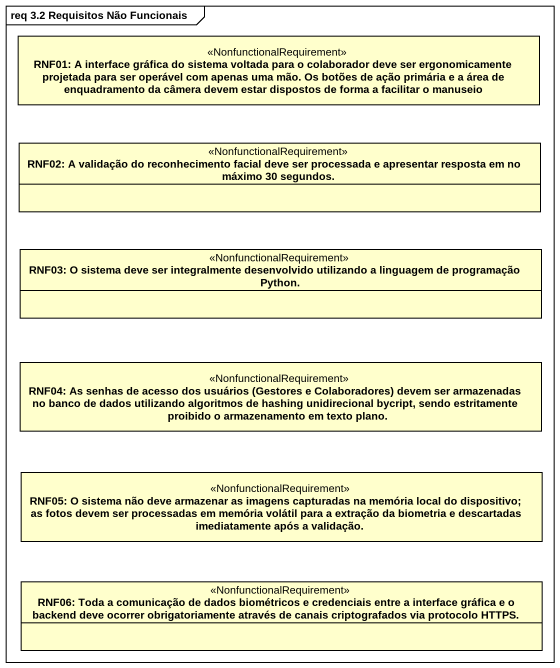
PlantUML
@startuml
mainframe req 3.2 Requisitos Não Funcionais
hide circle
hide empty members
class "RNF01: A interface gráfica do sistema voltada para o colaborador deve ser ergonomicamente projetada para ser operável com apenas uma mão. Os botões de ação primária e a área de enquadramento da câmera devem estar dispostos de forma a facilitar o manuseio" as RNF01_A_interface_gráfica <<NonfunctionalRequirement>>
class "RNF02: A validação do reconhecimento facial deve ser processada e apresentar resposta em no máximo 30 segundos." as RNF02_A_validação_do <<NonfunctionalRequirement>>
class "RNF03: O sistema deve ser integralmente desenvolvido utilizando a linguagem de programação Python." as RNF03_O_sistema_deve_ser <<NonfunctionalRequirement>>
class "RNF04: As senhas de acesso dos usuários (Gestores e Colaboradores) devem ser armazenadas no banco de dados utilizando algoritmos de hashing unidirecional bycript, sendo estritamente proibido o armazenamento em texto plano." as RNF04_As_senhas_de_acesso <<NonfunctionalRequirement>>
class "RNF05: O sistema não deve armazenar as imagens capturadas na memória local do dispositivo; as fotos devem ser processadas em memória volátil para a extração da biometria e descartadas imediatamente após a validação." as RNF05_O_sistema_não_deve <<NonfunctionalRequirement>>
class "RNF06: Toda a comunicação de dados biométricos e credenciais entre a interface gráfica e o backend deve ocorrer obrigatoriamente através de canais criptografados via protocolo HTTPS." as RNF06_Toda_a_comunicação_de <<NonfunctionalRequirement>>
@enduml
